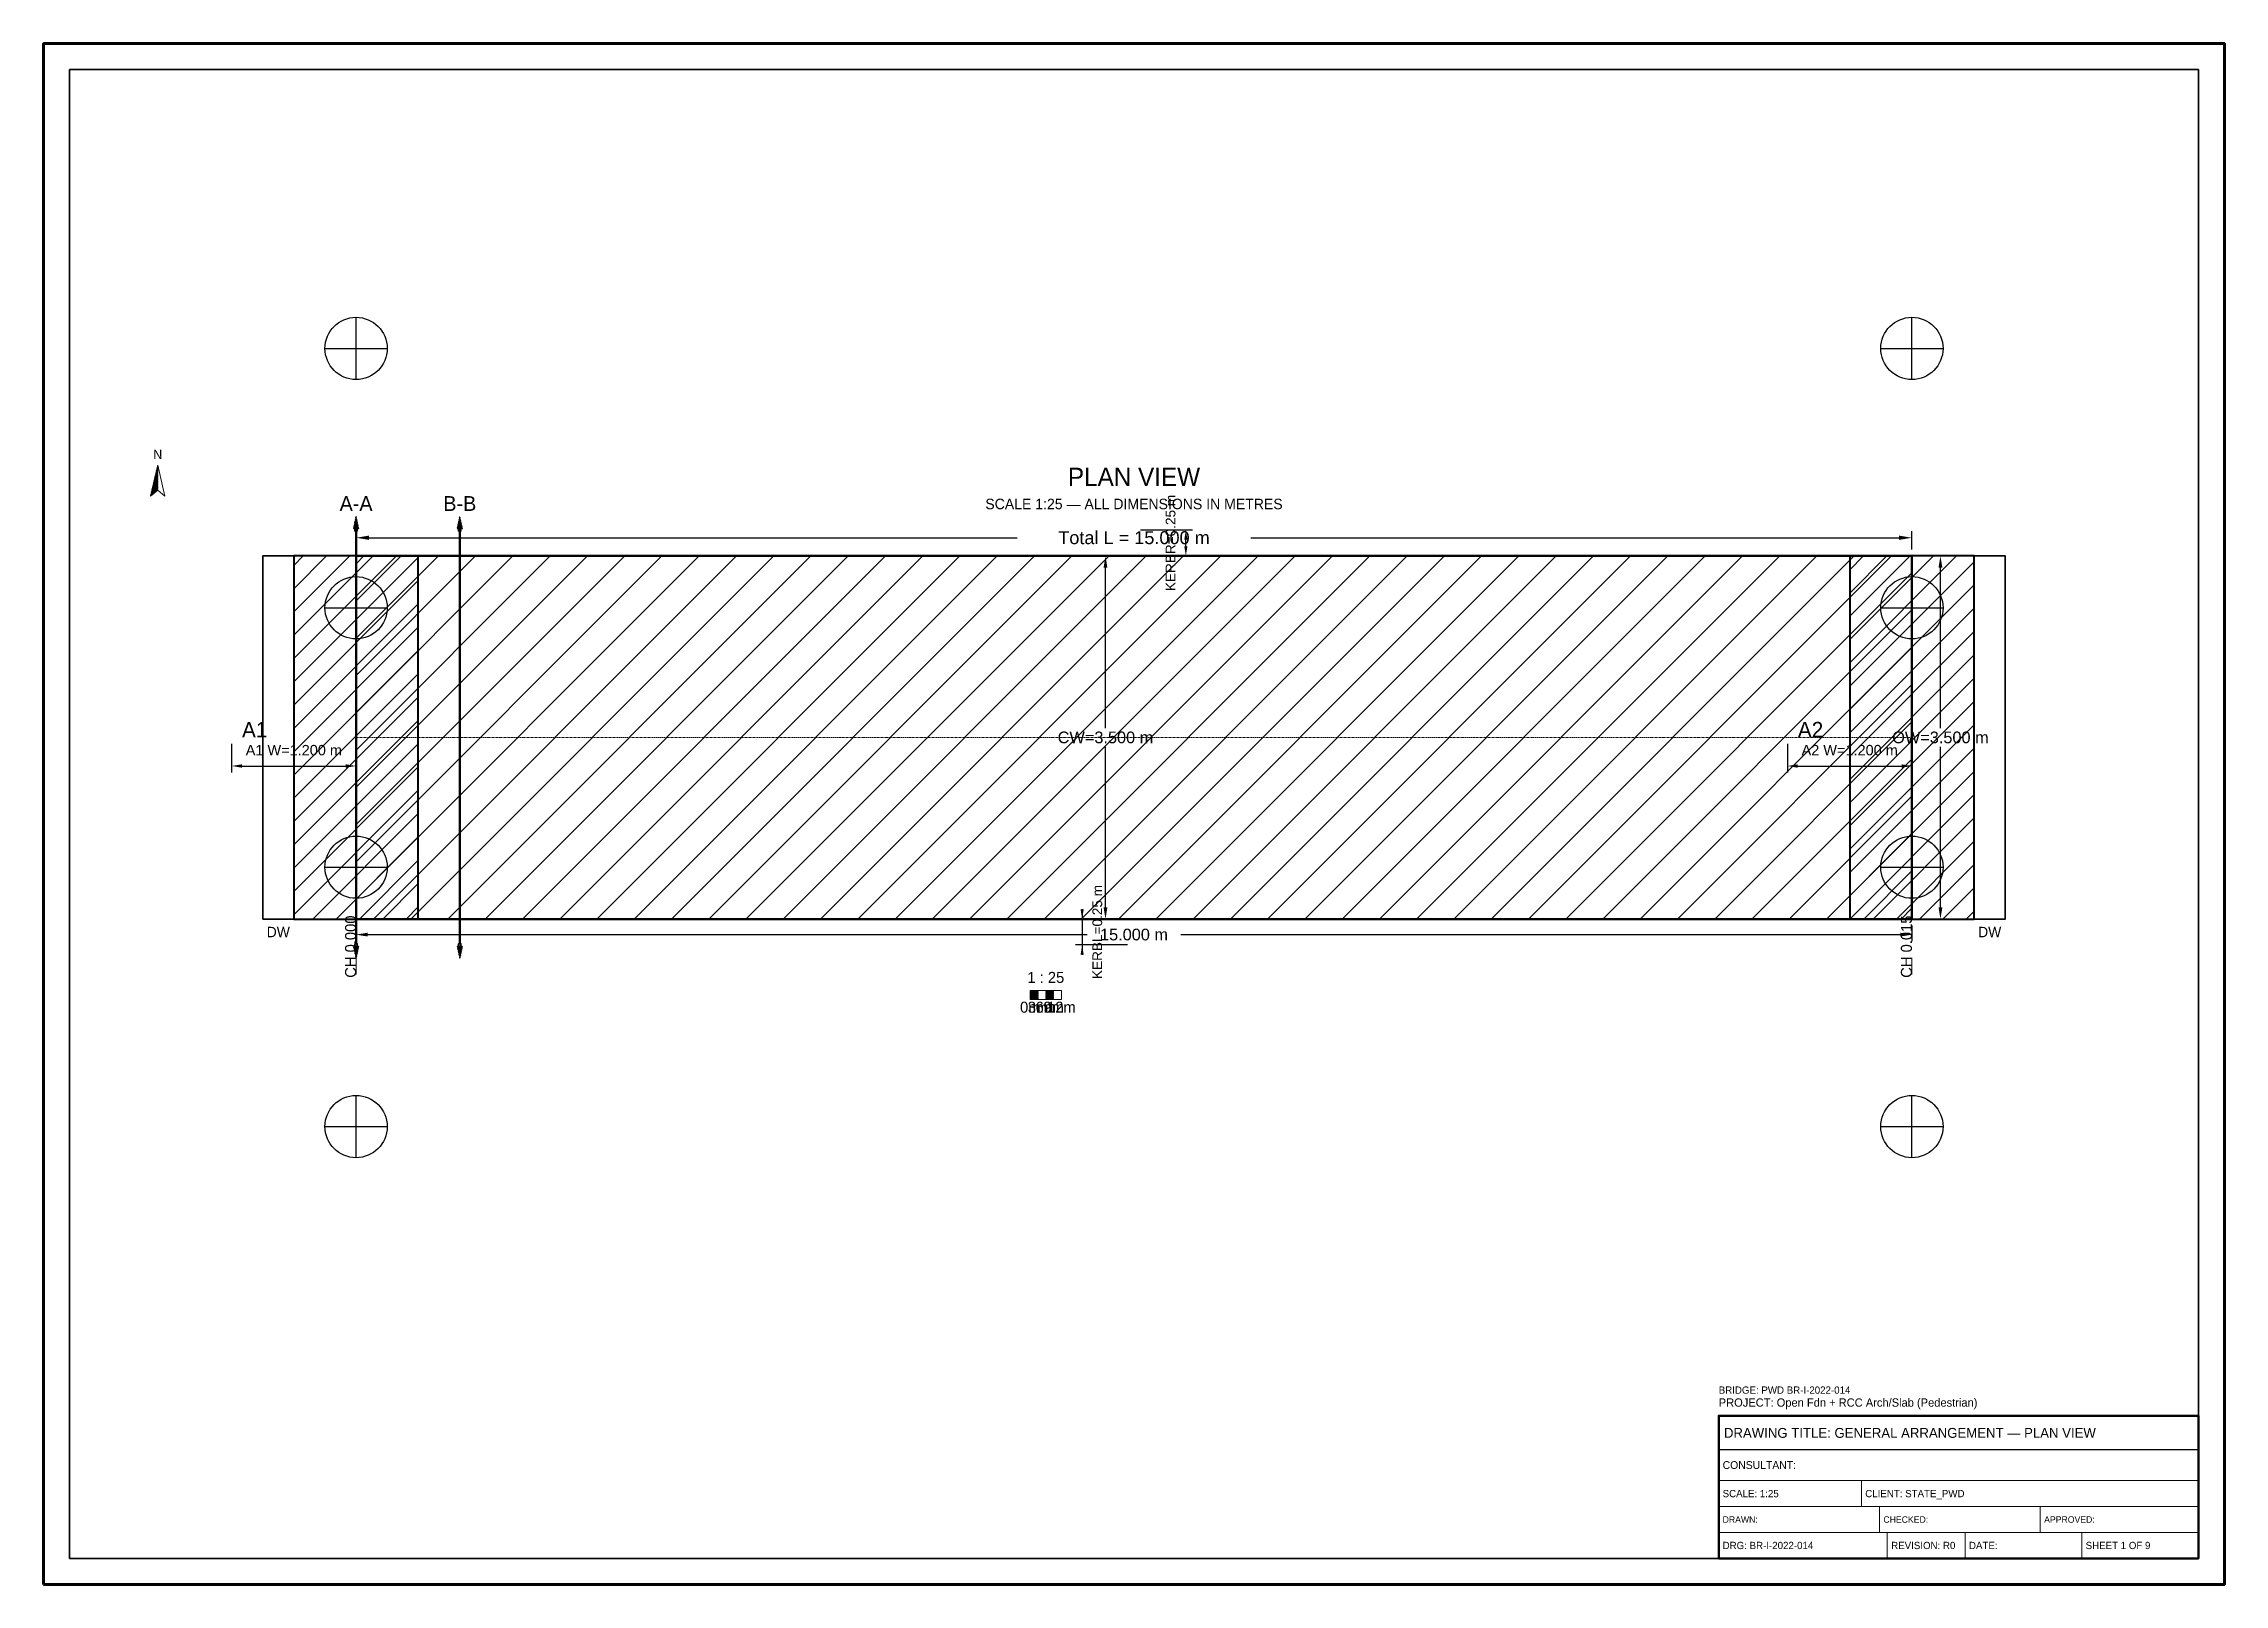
# Model space of a CAD drawing. Header units: metres. Extents: x 0 to 841, y 0 to 594.
import ezdxf
from ezdxf.enums import TextEntityAlignment as Align

# ---------------------------------------------------------------- set-up
doc = ezdxf.new("R2010")
doc.units = ezdxf.units.M
doc.linetypes.add('CENTER', pattern=[1.5, 0.75, -0.25, 0.25, -0.25])
doc.linetypes.add('DASHED', pattern=[0.5, 0.375, -0.125])
for name, color, linetype, lineweight in [('BORDER-INNER', 7, 'Continuous', 35), ('BORDER-OUTER', 7, 'Continuous', 70), ('CIVIL-CHAINAGE', 7, 'Continuous', 18), ('DIM-CHAINAGE', 3, 'Continuous', 18), ('DIM-LINEAR', 3, 'Continuous', 18), ('STRUC-CENTRE', 6, 'CENTER', 18), ('STRUC-HATCHING', 8, 'Continuous', 18), ('STRUC-OUTLINE', 1, 'Continuous', 50), ('STRUC-SECTION', 2, 'Continuous', 35), ('SUB-ABUT', 3, 'Continuous', 35), ('SUB-BEARING', 5, 'Continuous', 25), ('SUB-DIRT-WALL', 3, 'Continuous', 35), ('SUPER-DECK', 2, 'Continuous', 50), ('SYM-NORTHARROW', 7, 'Continuous', 18), ('SYM-SCALE', 7, 'Continuous', 13), ('TEXT-GENERAL', 7, 'Continuous', 18), ('TEXT-HEADER', 7, 'Continuous', 25), ('TEXT-SPEC', 7, 'Continuous', 13), ('TEXT-TITLE', 7, 'Continuous', 25), ('TITLEBLK-BOX', 7, 'Continuous', 50), ('TITLEBLK-TEXT', 7, 'Continuous', 18)]:
    doc.layers.add(name, color=color, linetype=linetype, lineweight=lineweight)
doc.styles.add('BRIDGE_STD', font='Arial.ttf')
doc.dimstyles.new('pmb100', dxfattribs={"dimtxt": 2.5, "dimasz": 0.9375, "dimexe": 2.5, "dimexo": 2.5, "dimtad": 0, "dimtih": 1, "dimdec": 0, "dimtxsty": 'BRIDGE_STD', "dimcen": 2.5, "dimazin": 3, "dimtfac": 1, "dimtmove": 0, "dimatfit": 3})

msp = doc.modelspace()

# ---------------------------------------------------------------- hatches: boundary and pattern name
at = {"layer": 'STRUC-HATCHING'}
h = msp.add_hatch(dxfattribs=at)
h.set_pattern_fill('ANSI31', scale=3.2)
h.paths.add_polyline_path([(120.5, 256.5), (720.5, 256.5), (720.5, 396.5), (120.5, 396.5)])
at = {"layer": 'STRUC-SECTION'}
h = msp.add_hatch(dxfattribs=at)
h.set_pattern_fill('SOLID')
h.paths.add_polyline_path([(119.45, 406.95), (121.55, 406.95), (120.5, 411.75)])
h = msp.add_hatch(dxfattribs=at)
h.set_pattern_fill('SOLID')
h.paths.add_polyline_path([(159.45, 406.95), (161.55, 406.95), (160.5, 411.75)])
h = msp.add_hatch(dxfattribs=at)
h.set_pattern_fill('SOLID')
h.paths.add_polyline_path([(119.45, 246.05), (121.55, 246.05), (120.5, 241.25)])
h = msp.add_hatch(dxfattribs=at)
h.set_pattern_fill('SOLID')
h.paths.add_polyline_path([(159.45, 246.05), (161.55, 246.05), (160.5, 241.25)])
at = {"layer": 'SUB-ABUT'}
h = msp.add_hatch(dxfattribs=at)
h.set_pattern_fill('ANSI31', scale=2)
h.paths.add_polyline_path([(96.5, 256.5), (144.5, 256.5), (144.5, 396.5), (96.5, 396.5)])
h = msp.add_hatch(dxfattribs=at)
h.set_pattern_fill('ANSI31', scale=2)
h.paths.add_polyline_path([(696.5, 256.5), (744.5, 256.5), (744.5, 396.5), (696.5, 396.5)])
at = {"layer": 'SYM-NORTHARROW'}
h = msp.add_hatch(dxfattribs=at)
h.set_pattern_fill('SOLID')
h.paths.add_polyline_path([(44, 431.5), (41.2, 419.5), (44, 421.9)])
at = {"layer": 'SYM-SCALE'}
h = msp.add_hatch(dxfattribs=at)
h.set_pattern_fill('SOLID')
h.paths.add_polyline_path([(380.5, 225.5), (383.5, 225.5), (383.5, 228.9), (380.5, 228.9)])
h = msp.add_hatch(dxfattribs=at)
h.set_pattern_fill('SOLID')
h.paths.add_polyline_path([(386.5, 225.5), (389.5, 225.5), (389.5, 228.9), (386.5, 228.9)])

# ---------------------------------------------------------------- linework, layer by layer
at = {"layer": 'BORDER-INNER'}
msp.add_lwpolyline([(10, 10), (831, 10), (831, 584), (10, 584), (10, 10)], dxfattribs=at)
at = {"layer": 'BORDER-OUTER'}
msp.add_lwpolyline([(0, 0), (841, 0), (841, 594), (0, 594), (0, 0)], dxfattribs=at)
at = {"layer": 'CIVIL-CHAINAGE'}
for p, q in [((120.5, 241.5), (120.5, 235.12)), ((720.5, 241.5), (720.5, 235.12))]:
    msp.add_line(p, q, dxfattribs=at)
at = {"layer": 'STRUC-CENTRE'}
msp.add_line((120.5, 326.5), (720.5, 326.5), dxfattribs=at)
at = {"layer": 'STRUC-OUTLINE', "lineweight": 50}
msp.add_lwpolyline([(120.5, 256.5), (120.5, 396.5), (720.5, 396.5), (720.5, 256.5), (120.5, 256.5)], dxfattribs=at)
at = {"layer": 'STRUC-SECTION', "color": 1, "linetype": 'DASHED', "lineweight": 50}
for p, q in [((120.5, 406.5), (120.5, 246.5)), ((160.5, 406.5), (160.5, 246.5))]:
    msp.add_line(p, q, dxfattribs=at)
at = {"layer": 'STRUC-SECTION', "color": 1}
for points in [[(120.05, 406.05), (120.95, 406.05), (120.95, 406.95), (120.05, 406.95), (120.05, 406.05)], [(160.05, 406.05), (160.95, 406.05), (160.95, 406.95), (160.05, 406.95), (160.05, 406.05)], [(120.05, 246.05), (120.95, 246.05), (120.95, 246.95), (120.05, 246.95), (120.05, 246.05)], [(160.05, 246.05), (160.95, 246.05), (160.95, 246.95), (160.05, 246.95), (160.05, 246.05)]]:
    msp.add_lwpolyline(points, dxfattribs=at)
at = {"layer": 'SUB-ABUT', "lineweight": 40}
for points in [[(96.5, 256.5), (144.5, 256.5), (144.5, 396.5), (96.5, 396.5), (96.5, 256.5)], [(696.5, 256.5), (744.5, 256.5), (744.5, 396.5), (696.5, 396.5), (696.5, 256.5)]]:
    msp.add_lwpolyline(points, dxfattribs=at)
at = {"layer": 'SUB-BEARING'}
for p, q in [((120.5, 464.5), (120.5, 488.5)), ((720.5, 464.5), (720.5, 488.5)), ((108.5, 476.5), (132.5, 476.5)), ((708.5, 476.5), (732.5, 476.5)), ((120.5, 364.5), (120.5, 388.5)), ((720.5, 364.5), (720.5, 388.5)), ((108.5, 376.5), (132.5, 376.5)), ((708.5, 376.5), (732.5, 376.5)), ((120.5, 264.5), (120.5, 288.5)), ((720.5, 264.5), (720.5, 288.5)), ((108.5, 276.5), (132.5, 276.5)), ((708.5, 276.5), (732.5, 276.5)), ((120.5, 164.5), (120.5, 188.5)), ((720.5, 164.5), (720.5, 188.5)), ((108.5, 176.5), (132.5, 176.5)), ((708.5, 176.5), (732.5, 176.5))]:
    msp.add_line(p, q, dxfattribs=at)
for centre in [(120.5, 476.5), (720.5, 476.5), (120.5, 376.5), (720.5, 376.5), (120.5, 276.5), (720.5, 276.5), (120.5, 176.5), (720.5, 176.5)]:
    msp.add_circle(centre, 12, dxfattribs=at)
at = {"layer": 'SUB-DIRT-WALL', "lineweight": 35}
for points in [[(84.5, 256.5), (96.5, 256.5), (96.5, 396.5), (84.5, 396.5), (84.5, 256.5)], [(744.5, 256.5), (756.5, 256.5), (756.5, 396.5), (744.5, 396.5), (744.5, 256.5)]]:
    msp.add_lwpolyline(points, dxfattribs=at)
at = {"layer": 'SUPER-DECK', "lineweight": 30}
msp.add_lwpolyline([(120.5, 256.5), (120.5, 396.5), (720.5, 396.5), (720.5, 256.5), (120.5, 256.5)], dxfattribs=at)
at = {"layer": 'SYM-NORTHARROW'}
msp.add_lwpolyline([(44, 431.5), (41.2, 419.5), (44, 421.9), (46.8, 419.5), (44, 431.5)], dxfattribs=at)
at = {"layer": 'SYM-SCALE'}
msp.add_lwpolyline([(380.5, 225.5), (392.5, 225.5), (392.5, 228.9), (380.5, 228.9), (380.5, 225.5)], dxfattribs=at)
at = {"layer": 'TITLEBLK-BOX', "lineweight": 50}
msp.add_lwpolyline([(646, 10), (831, 10), (831, 65), (646, 65), (646, 10)], dxfattribs=at)
at = {"layer": 'TITLEBLK-BOX', "lineweight": 30}
msp.add_lwpolyline([(646, 52), (831, 52), (831, 65), (646, 65), (646, 52)], dxfattribs=at)
at = {"layer": 'TITLEBLK-BOX', "lineweight": 18}
for points in [[(646, 40), (831, 40), (831, 52), (646, 52), (646, 40)], [(646, 30), (701, 30), (701, 40), (646, 40), (646, 30)], [(701, 30), (831, 30), (831, 40), (701, 40), (701, 30)], [(646, 20), (708, 20), (708, 30), (646, 30), (646, 20)], [(708, 20), (770, 20), (770, 30), (708, 30), (708, 20)], [(770, 20), (831, 20), (831, 30), (770, 30), (770, 20)], [(646, 10), (711, 10), (711, 20), (646, 20), (646, 10)], [(711, 10), (741, 10), (741, 20), (711, 20), (711, 10)], [(741, 10), (786, 10), (786, 20), (741, 20), (741, 10)], [(786, 10), (831, 10), (831, 20), (786, 20), (786, 10)]]:
    msp.add_lwpolyline(points, dxfattribs=at)

# ---------------------------------------------------------------- texts
at = {"layer": 'DIM-CHAINAGE'}
for s, p in [('CH 0.000', (120.5, 233.85)), ('CH 0.015', (720.5, 233.85))]:
    msp.add_text(s, height=4.25, rotation=90, dxfattribs=at).set_placement(p)
at = {"layer": 'SYM-NORTHARROW'}
msp.add_text('N', height=3.6, dxfattribs=at).set_placement((44, 433.9), align=Align.CENTER)
at = {"layer": 'TEXT-GENERAL'}
for s, p in [('A1', (76.5, 326.5)), ('A2', (676.5, 326.5))]:
    msp.add_text(s, height=6, dxfattribs=at).set_placement(p)
for s, p in [('1 : 25', (386.5, 231.88)), ('0m', (380.5, 220.4)), ('3m', (383.5, 220.4)), ('6m', (386.5, 220.4)), ('9m', (389.5, 220.4)), ('12m', (392.5, 220.4))]:
    msp.add_text(s, height=4.25, dxfattribs=at).set_placement(p, align=Align.CENTER)
at = {"layer": 'TEXT-HEADER'}
msp.add_text('PLAN VIEW', height=7, dxfattribs=at).set_placement((420.5, 423.5), align=Align.CENTER)
at = {"layer": 'TEXT-HEADER', "color": 1}
for s, p in [('A-A', (120.5, 413.85)), ('B-B', (160.5, 413.85))]:
    msp.add_text(s, height=5.7, dxfattribs=at).set_placement(p, align=Align.CENTER)
at = {"layer": 'TEXT-SPEC', "color": 8}
msp.add_text('SCALE 1:25 — ALL DIMENSIONS IN METRES', height=4.05, dxfattribs=at).set_placement((420.5, 414.5), align=Align.CENTER)
at = {"layer": 'TEXT-SPEC'}
for p in [(90.5, 249.5), (750.5, 249.5)]:
    msp.add_text('DW', height=4, dxfattribs=at).set_placement(p, align=Align.CENTER)
at = {"layer": 'TEXT-TITLE'}
for s, height, p in [('PROJECT: Open Fdn + RCC Arch/Slab (Pedestrian)', 3.2, (646, 68.5)), ('DRAWING TITLE: GENERAL ARRANGEMENT — PLAN VIEW', 3.8, (648, 56.5))]:
    msp.add_text(s, height=height, dxfattribs=at).set_placement(p)
at = {"layer": 'TITLEBLK-TEXT'}
for s, height, p in [('BRIDGE: PWD BR-I-2022-014', 2.8, (646, 73.5)), ('CONSULTANT: ', 3, (647.5, 44.5)), ('SCALE: 1:25', 2.8, (647.5, 33.6)), ('CLIENT: STATE_PWD', 2.8, (702.5, 33.6)), ('DRAWN: ', 2.5, (647.5, 23.75)), ('CHECKED: ', 2.5, (709.5, 23.75)), ('APPROVED: ', 2.5, (771.5, 23.75)), ('DRG: BR-I-2022-014', 2.8, (647.5, 13.6)), ('REVISION: R0', 2.8, (712.5, 13.6)), ('DATE: ', 2.8, (742.5, 13.6)), ('SHEET 1 OF 9', 2.8, (787.5, 13.6))]:
    msp.add_text(s, height=height, dxfattribs=at).set_placement(p)

# ---------------------------------------------------------------- dimensions: what is measured, and where the dimension line sits
at = {"layer": 'DIM-LINEAR'}
for base, p1, p2, text, override in [((120.5, 403.5), (120.5, 396.5), (720.5, 396.5), 'Total L = 15.000 m', {"dimtxt": 5, "dimasz": 5, "dimgap": 2, "dimclrt": 3}), ((72.5, 315.5), (72.5, 326.5), (120.5, 326.5), 'A1 W=1.200 m', {"dimtxt": 4, "dimasz": 4, "dimgap": 1.6, "dimclrt": 3}), ((672.5, 315.5), (672.5, 326.5), (720.5, 326.5), 'A2 W=1.200 m', {"dimtxt": 4, "dimasz": 4, "dimgap": 1.6, "dimclrt": 3}), ((120.5, 250.5), (120.5, 256.5), (720.5, 256.5), '15.000 m', {"dimtxt": 4.5, "dimasz": 4.5, "dimgap": 1.8, "dimclrt": 3})]:
    msp.add_linear_dim(base=base, p1=p1, p2=p2, text=text, dimstyle='pmb100', override=override, dxfattribs=at).render()
for base, p1, p2, text, override in [((440.5, 396.5), (420.5, 396.5), (420.5, 406.5), 'KERBR=0.25 m', {"dimtxt": 3.75, "dimasz": 3.75, "dimgap": 1.5, "dimclrt": 3}), ((409.5, 256.5), (420.5, 256.5), (420.5, 396.5), 'CW=3.500 m', {"dimtxt": 4.5, "dimasz": 4.5, "dimgap": 1.8, "dimclrt": 3}), ((731.5, 256.5), (720.5, 256.5), (720.5, 396.5), 'OW=3.500 m', {"dimtxt": 4.5, "dimasz": 4.5, "dimgap": 1.8, "dimclrt": 3}), ((400.5, 256.5), (420.5, 256.5), (420.5, 246.5), 'KERBL=0.25 m', {"dimtxt": 3.75, "dimasz": 3.75, "dimgap": 1.5, "dimclrt": 3})]:
    msp.add_linear_dim(base=base, p1=p1, p2=p2, angle=90, text=text, dimstyle='pmb100', override=override, dxfattribs=at).render()

doc.saveas('drawing.dxf')
